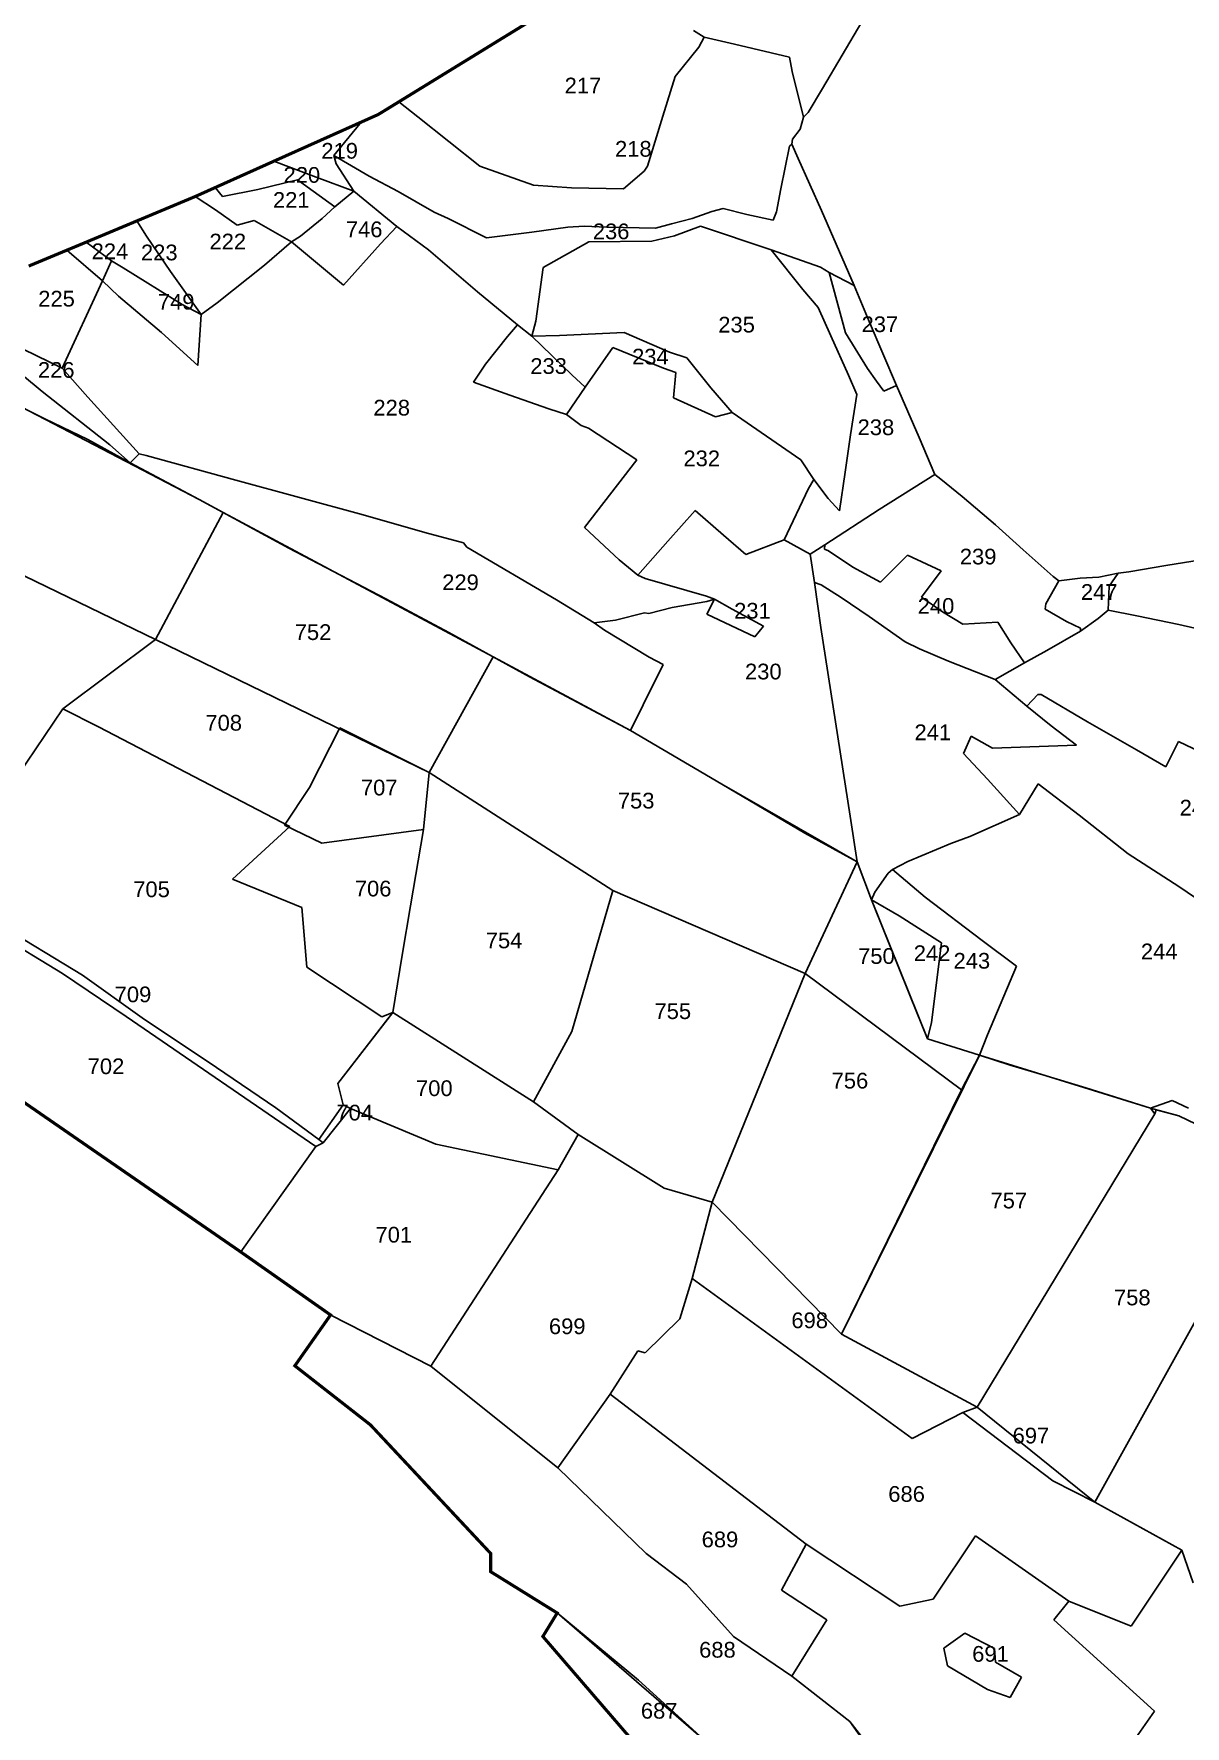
# Model space of a CAD drawing. Header units: inches. Extents: x 186800 to 194298, y 1604602 to 1613194.
# Drawn here: x 187848 to 188947, y 1607846 to 1609461 of the extents above; entities that cross this region are included whole.
import ezdxf

# ---------------------------------------------------------------- set-up
doc = ezdxf.new("R2010")
doc.units = ezdxf.units.IN
doc.header["$LTSCALE"] = 15
doc.header["$MEASUREMENT"] = 0
for name, color, linetype in [('PLOT', 7, 'Continuous'), ('PLOT NO', 7, 'Continuous'), ('VILLAGE BOUNDARY', 5, 'Continuous')]:
    doc.layers.add(name, color=color, linetype=linetype)
doc.styles.get("Standard").update_dxf_attribs({"font": 'arial.ttf'})

msp = doc.modelspace()

# ---------------------------------------------------------------- linework, layer by layer
at = {"layer": 'PLOT'}
for p, q in [((188369.8, 1609502.8), (188196.7, 1609396.5)), ((188477.9, 1609464.5), (188488.2, 1609458.3)), ((188488.2, 1609458.3), (188477.9, 1609464.5)), ((188601.2, 1609409.3), (188638.6, 1609472.8)), ((188638.6, 1609472.8), (188601.2, 1609409.3)), ((188483.1, 1609448.7), (188460.5, 1609420.6)), ((188460.5, 1609420.6), (188483.1, 1609448.7)), ((188488.2, 1609458.3), (188483.1, 1609448.7)), ((188483.1, 1609448.7), (188488.2, 1609458.3)), ((188517.3, 1609451.5), (188488.2, 1609458.3)), ((188488.2, 1609458.3), (188517.3, 1609451.5)), ((188488.2, 1609458.3), (188488.2, 1609458.3)), ((188569.8, 1609439.1), (188517.3, 1609451.5)), ((188517.3, 1609451.5), (188569.8, 1609439.1)), ((188572.2, 1609425.4), (188569.8, 1609439.1)), ((188569.8, 1609439.1), (188572.2, 1609425.4)), ((188460.5, 1609420.6), (188448.7, 1609382.8)), ((188448.7, 1609382.8), (188460.5, 1609420.6)), ((188583, 1609381.8), (188572.2, 1609425.4)), ((188572.2, 1609425.4), (188583, 1609381.8)), ((188196.7, 1609396.5), (188177.1, 1609384.4)), ((188214.9, 1609382), (188196.7, 1609396.5)), ((188196.7, 1609396.5), (188214.9, 1609382)), ((188587.6, 1609386.2), (188601.2, 1609409.3)), ((188601.2, 1609409.3), (188587.6, 1609386.2)), ((188177.1, 1609384.4), (188161.3, 1609377.4)), ((188274, 1609335.1), (188214.9, 1609382)), ((188214.9, 1609382), (188274, 1609335.1)), ((188448.7, 1609382.8), (188434.1, 1609335.2)), ((188434.1, 1609335.2), (188448.7, 1609382.8)), ((188580, 1609370.5), (188583, 1609381.8)), ((188583, 1609381.8), (188580, 1609370.5)), ((188583, 1609381.8), (188587.6, 1609386.2)), ((188587.6, 1609386.2), (188583, 1609381.8)), ((188583, 1609381.8), (188583, 1609381.8)), ((188161.3, 1609377.4), (188077.4, 1609339.8)), ((188134.7, 1609345.2), (188159.4, 1609375.3)), ((188159.4, 1609375.3), (188134.7, 1609345.2)), ((188159.4, 1609375.3), (188161.3, 1609377.4)), ((188161.3, 1609377.4), (188159.4, 1609375.3)), ((188572.7, 1609360.7), (188580, 1609370.5)), ((188580, 1609370.5), (188572.7, 1609360.7)), ((188561.5, 1609313.3), (188569.8, 1609354.1)), ((188569.8, 1609354.1), (188561.5, 1609313.3)), ((188569.8, 1609354.1), (188572, 1609356.1)), ((188572, 1609356.1), (188569.8, 1609354.1)), ((188572, 1609356.1), (188572.7, 1609360.7)), ((188572.7, 1609360.7), (188572, 1609356.1)), ((188578, 1609342.4), (188572, 1609356.1)), ((188572, 1609356.1), (188578, 1609342.4)), ((188077.4, 1609339.8), (188021.3, 1609314.7)), ((188077.4, 1609339.8), (188117.7, 1609324.7)), ((188117.7, 1609324.7), (188077.4, 1609339.8)), ((188136.9, 1609337.3), (188134.7, 1609345.2)), ((188134.7, 1609345.2), (188134.7, 1609345.2)), ((188134.7, 1609345.2), (188168.5, 1609325.5)), ((188168.5, 1609325.5), (188134.7, 1609345.2)), ((188134.7, 1609345.2), (188136.9, 1609337.3)), ((188153.7, 1609311.1), (188136.9, 1609337.3)), ((188136.9, 1609337.3), (188153.7, 1609311.1)), ((188325.4, 1609316.8), (188274, 1609335.1)), ((188274, 1609335.1), (188325.4, 1609316.8)), ((188430.9, 1609330.3), (188411.1, 1609313.5)), ((188411.1, 1609313.5), (188430.9, 1609330.3)), ((188434.1, 1609335.2), (188430.9, 1609330.3)), ((188430.9, 1609330.3), (188434.1, 1609335.2)), ((188600.1, 1609292.9), (188578, 1609342.4)), ((188578, 1609342.4), (188600.1, 1609292.9)), ((188021.3, 1609314.7), (188002.3, 1609306.1)), ((188028.2, 1609306.1), (188021.3, 1609314.7)), ((188021.3, 1609314.7), (188028.2, 1609306.1)), ((188100.1, 1609322), (188062.1, 1609312.7)), ((188062.1, 1609312.7), (188100.1, 1609322)), ((188135.7, 1609296.2), (188100.1, 1609322)), ((188100.1, 1609322), (188135.7, 1609296.2)), ((188117.7, 1609324.7), (188153.7, 1609311.1)), ((188153.7, 1609311.1), (188117.7, 1609324.7)), ((188117.7, 1609324.7), (188117.7, 1609324.7)), ((188168.5, 1609325.5), (188196, 1609310.9)), ((188196, 1609310.9), (188168.5, 1609325.5)), ((188361.6, 1609314.3), (188325.4, 1609316.8)), ((188325.4, 1609316.8), (188361.6, 1609314.3)), ((188411.1, 1609313.5), (188361.6, 1609314.3)), ((188361.6, 1609314.3), (188411.1, 1609313.5)), ((187999.3, 1609304.8), (187946.7, 1609282.9)), ((188002.3, 1609306.1), (187999.3, 1609304.8)), ((188021.6, 1609293.3), (188002.3, 1609306.1)), ((188002.3, 1609306.1), (188021.6, 1609293.3)), ((188062.1, 1609312.7), (188028.2, 1609306.1)), ((188028.2, 1609306.1), (188062.1, 1609312.7)), ((188153.7, 1609311.1), (188135.7, 1609296.2)), ((188135.7, 1609296.2), (188153.7, 1609311.1)), ((188194.8, 1609277.4), (188153.7, 1609311.1)), ((188153.7, 1609311.1), (188194.8, 1609277.4)), ((188196, 1609310.9), (188230.4, 1609291.2)), ((188230.4, 1609291.2), (188196, 1609310.9)), ((188557.4, 1609291.4), (188561.5, 1609313.3)), ((188561.5, 1609313.3), (188557.4, 1609291.4)), ((187946.7, 1609282.9), (187898.3, 1609262.6)), ((187955.7, 1609268.4), (187946.7, 1609282.9)), ((187946.7, 1609282.9), (187955.7, 1609268.4)), ((188042.2, 1609278.6), (188021.6, 1609293.3)), ((188021.6, 1609293.3), (188021.6, 1609293.3)), ((188021.6, 1609293.3), (188042.2, 1609278.6)), ((188058.7, 1609283.2), (188042.2, 1609278.6)), ((188042.2, 1609278.6), (188058.7, 1609283.2)), ((188094.1, 1609262.9), (188058.7, 1609283.2)), ((188058.7, 1609283.2), (188094.1, 1609262.9)), ((188123.4, 1609285.1), (188102.8, 1609268.1)), ((188102.8, 1609268.1), (188123.4, 1609285.1)), ((188135.7, 1609296.2), (188123.4, 1609285.1)), ((188123.4, 1609285.1), (188135.7, 1609296.2)), ((188135.7, 1609296.2), (188135.7, 1609296.2)), ((188230.4, 1609291.2), (188243.7, 1609285.2)), ((188243.7, 1609285.2), (188230.4, 1609291.2)), ((188243.7, 1609285.2), (188280.3, 1609266.7)), ((188280.3, 1609266.7), (188243.7, 1609285.2)), ((188457.1, 1609280), (188476.7, 1609285.1)), ((188476.7, 1609285.1), (188457.1, 1609280)), ((188476.7, 1609285.1), (188495.6, 1609291.8)), ((188495.6, 1609291.8), (188476.7, 1609285.1)), ((188495.6, 1609291.8), (188506.5, 1609294.6)), ((188506.5, 1609294.6), (188495.6, 1609291.8)), ((188506.5, 1609294.6), (188528.9, 1609288.8)), ((188528.9, 1609288.8), (188506.5, 1609294.6)), ((188528.9, 1609288.8), (188554.2, 1609283.4)), ((188554.2, 1609283.4), (188528.9, 1609288.8)), ((188554.2, 1609283.4), (188557.4, 1609291.4)), ((188557.4, 1609291.4), (188554.2, 1609283.4)), ((188631.4, 1609221.3), (188600.1, 1609292.9)), ((188600.1, 1609292.9), (188600.1, 1609292.9)), ((188600.1, 1609292.9), (188631.4, 1609221.3)), ((187978.8, 1609234.6), (187955.7, 1609268.4)), ((187955.7, 1609268.4), (187978.8, 1609234.6)), ((188102.8, 1609268.1), (188094.1, 1609262.9)), ((188094.1, 1609262.9), (188102.8, 1609268.1)), ((188194.8, 1609277.4), (188179.3, 1609260.9)), ((188179.3, 1609260.9), (188194.8, 1609277.4)), ((188225.1, 1609255.1), (188194.8, 1609277.4)), ((188194.8, 1609277.4), (188194.8, 1609277.4)), ((188194.8, 1609277.4), (188225.1, 1609255.1)), ((188280.3, 1609266.7), (188323.7, 1609272)), ((188323.7, 1609272), (188280.3, 1609266.7)), ((188323.7, 1609272), (188358.1, 1609276.8)), ((188358.1, 1609276.8), (188323.7, 1609272)), ((188358.1, 1609276.8), (188373.7, 1609277.7)), ((188373.7, 1609277.7), (188358.1, 1609276.8)), ((188373.7, 1609277.7), (188395.4, 1609277)), ((188395.4, 1609277), (188373.7, 1609277.7)), ((188395.4, 1609277), (188441.7, 1609275.8)), ((188441.7, 1609275.8), (188395.4, 1609277)), ((188459.8, 1609268.7), (188438.2, 1609263.5)), ((188438.2, 1609263.5), (188459.8, 1609268.7)), ((188441.7, 1609275.8), (188457.1, 1609280)), ((188457.1, 1609280), (188441.7, 1609275.8)), ((188484.8, 1609277.7), (188459.8, 1609268.7)), ((188459.8, 1609268.7), (188484.8, 1609277.7)), ((188552.1, 1609255.3), (188484.8, 1609277.7)), ((188484.8, 1609277.7), (188552.1, 1609255.3)), ((187879.8, 1609254.9), (187843.3, 1609239.7)), ((187898.3, 1609262.6), (187879.8, 1609254.9)), ((187913.8, 1609225.6), (187879.8, 1609254.9)), ((187879.8, 1609254.9), (187913.8, 1609225.6)), ((187922.2, 1609244.7), (187898.3, 1609262.6)), ((187898.3, 1609262.6), (187922.2, 1609244.7)), ((188094.1, 1609262.9), (188068.3, 1609240.6)), ((188068.3, 1609240.6), (188094.1, 1609262.9)), ((188144, 1609221.6), (188094.1, 1609262.9)), ((188094.1, 1609262.9), (188144, 1609221.6)), ((188179.3, 1609260.9), (188144, 1609221.6)), ((188144, 1609221.6), (188179.3, 1609260.9)), ((188271.8, 1609215.1), (188225.1, 1609255.1)), ((188225.1, 1609255.1), (188271.8, 1609215.1)), ((188378.2, 1609262.9), (188334.6, 1609238.3)), ((188334.6, 1609238.3), (188378.2, 1609262.9)), ((188438.2, 1609263.5), (188378.2, 1609262.9)), ((188378.2, 1609262.9), (188438.2, 1609263.5)), ((188599.2, 1609238.8), (188552.1, 1609255.3)), ((188552.1, 1609255.3), (188582.4, 1609217.5)), ((188582.4, 1609217.5), (188552.1, 1609255.3)), ((188552.1, 1609255.3), (188552.1, 1609255.3)), ((188552.1, 1609255.3), (188599.2, 1609238.8)), ((187913.8, 1609225.6), (187922.2, 1609244.7)), ((187922.2, 1609244.7), (187913.8, 1609225.6)), ((187922.2, 1609244.7), (187922.2, 1609244.7)), ((187933.6, 1609237.9), (187922.2, 1609244.7)), ((187922.2, 1609244.7), (187933.6, 1609237.9)), ((187989.9, 1609203.1), (187933.6, 1609237.9)), ((187933.6, 1609237.9), (187989.9, 1609203.1)), ((188007.9, 1609193.6), (187978.8, 1609234.6)), ((187978.8, 1609234.6), (187978.8, 1609234.6)), ((187978.8, 1609234.6), (188007.9, 1609193.6)), ((188068.3, 1609240.6), (188023.4, 1609204.5)), ((188023.4, 1609204.5), (188068.3, 1609240.6)), ((188334.6, 1609238.3), (188327.5, 1609187.1)), ((188327.5, 1609187.1), (188334.6, 1609238.3)), ((188607.6, 1609233.6), (188599.2, 1609238.8)), ((188599.2, 1609238.8), (188607.6, 1609233.6)), ((188623.1, 1609176), (188607.6, 1609233.6)), ((188607.6, 1609233.6), (188607.6, 1609233.6)), ((188623.5, 1609225.2), (188607.6, 1609233.6)), ((188607.6, 1609233.6), (188623.1, 1609176)), ((188607.6, 1609233.6), (188623.5, 1609225.2)), ((187875.1, 1609142.4), (187913.8, 1609225.6)), ((187913.8, 1609225.6), (187875.1, 1609142.4)), ((187913.8, 1609225.6), (187913.8, 1609225.6)), ((187913.8, 1609225.6), (187929.1, 1609210.9)), ((187929.1, 1609210.9), (187913.8, 1609225.6)), ((188582.4, 1609217.5), (188597.2, 1609200.3)), ((188597.2, 1609200.3), (188582.4, 1609217.5)), ((188631.4, 1609221.3), (188623.5, 1609225.2)), ((188623.5, 1609225.2), (188631.4, 1609221.3)), ((188645.9, 1609186.7), (188631.4, 1609221.3)), ((188631.4, 1609221.3), (188631.4, 1609221.3)), ((188631.4, 1609221.3), (188645.9, 1609186.7)), ((187929.1, 1609210.9), (187970.2, 1609176.2)), ((187970.2, 1609176.2), (187929.1, 1609210.9)), ((188007.9, 1609193.6), (187989.9, 1609203.1)), ((187989.9, 1609203.1), (188007.9, 1609193.6)), ((188023.4, 1609204.5), (188007.9, 1609193.6)), ((188007.9, 1609193.6), (188023.4, 1609204.5)), ((188310, 1609183.8), (188271.8, 1609215.1)), ((188271.8, 1609215.1), (188310, 1609183.8)), ((188004.9, 1609144.9), (188007.9, 1609193.6)), ((188007.9, 1609193.6), (188004.9, 1609144.9)), ((188007.9, 1609193.6), (188007.9, 1609193.6)), ((188327.5, 1609187.1), (188323.6, 1609172.7)), ((188323.6, 1609172.7), (188327.5, 1609187.1)), ((188597.2, 1609200.3), (188609.3, 1609173.2)), ((188609.3, 1609173.2), (188597.2, 1609200.3)), ((188671.7, 1609125.7), (188645.9, 1609186.7)), ((188645.9, 1609186.7), (188671.7, 1609125.7)), ((187970.2, 1609176.2), (188004.9, 1609144.9)), ((188004.9, 1609144.9), (187970.2, 1609176.2)), ((188300.5, 1609172.6), (188279.5, 1609146.1)), ((188279.5, 1609146.1), (188300.5, 1609172.6)), ((188310, 1609183.8), (188300.5, 1609172.6)), ((188300.5, 1609172.6), (188310, 1609183.8)), ((188323.6, 1609172.7), (188310, 1609183.8)), ((188310, 1609183.8), (188310, 1609183.8)), ((188310, 1609183.8), (188323.6, 1609172.7)), ((188350.1, 1609173.4), (188323.6, 1609172.7)), ((188323.6, 1609172.7), (188350.1, 1609173.4)), ((188323.6, 1609172.7), (188361.9, 1609135.8)), ((188361.9, 1609135.8), (188323.6, 1609172.7)), ((188323.6, 1609172.7), (188323.6, 1609172.7)), ((188411.9, 1609176.2), (188350.1, 1609173.4)), ((188350.1, 1609173.4), (188411.9, 1609176.2)), ((188455, 1609157.7), (188411.9, 1609176.2)), ((188411.9, 1609176.2), (188455, 1609157.7)), ((188609.3, 1609173.2), (188625.9, 1609135.6)), ((188625.9, 1609135.6), (188609.3, 1609173.2)), ((188644.3, 1609141.9), (188623.1, 1609176)), ((188623.1, 1609176), (188644.3, 1609141.9)), ((188006.2, 1609017), (187716.7, 1609167.4)), ((187838, 1609160.4), (187875.1, 1609142.4)), ((187875.1, 1609142.4), (187838, 1609160.4)), ((188401, 1609161.9), (188374.5, 1609124.3)), ((188374.5, 1609124.3), (188401, 1609161.9)), ((188449.4, 1609142.4), (188401, 1609161.9)), ((188401, 1609161.9), (188449.4, 1609142.4)), ((188471.6, 1609152), (188455, 1609157.7)), ((188455, 1609157.7), (188471.6, 1609152)), ((187899.7, 1609114.7), (187875.1, 1609142.4)), ((187875.1, 1609142.4), (187875.1, 1609142.4)), ((187875.1, 1609142.4), (187899.7, 1609114.7)), ((188279.5, 1609146.1), (188268.1, 1609129)), ((188268.1, 1609129), (188279.5, 1609146.1)), ((188461, 1609138.1), (188449.4, 1609142.4)), ((188449.4, 1609142.4), (188461, 1609138.1)), ((188458.8, 1609114.1), (188461, 1609138.1)), ((188461, 1609138.1), (188458.8, 1609114.1)), ((188494.7, 1609123.5), (188471.6, 1609152)), ((188471.6, 1609152), (188494.7, 1609123.5)), ((188652.8, 1609130), (188644.3, 1609141.9)), ((188644.3, 1609141.9), (188652.8, 1609130)), ((187789.8, 1609128.4), (187858.6, 1609094.1)), ((187856.1, 1609119.9), (187837.3, 1609135.7)), ((187837.3, 1609135.7), (187856.1, 1609119.9)), ((188268.1, 1609129), (188302.7, 1609116.5)), ((188302.7, 1609116.5), (188268.1, 1609129)), ((188374.5, 1609124.3), (188356.9, 1609098.2)), ((188356.9, 1609098.2), (188374.5, 1609124.3)), ((188361.9, 1609135.8), (188374.5, 1609124.3)), ((188374.5, 1609124.3), (188361.9, 1609135.8)), ((188514.8, 1609100), (188494.7, 1609123.5)), ((188494.7, 1609123.5), (188514.8, 1609100)), ((188625.9, 1609135.6), (188633.9, 1609117.3)), ((188633.9, 1609117.3), (188625.9, 1609135.6)), ((188659.7, 1609120.2), (188652.8, 1609130)), ((188652.8, 1609130), (188659.7, 1609120.2)), ((188671.7, 1609125.7), (188659.7, 1609120.2)), ((188659.7, 1609120.2), (188671.7, 1609125.7)), ((188693.6, 1609076.1), (188671.7, 1609125.7)), ((188671.7, 1609125.7), (188693.6, 1609076.1)), ((187920.9, 1609069.1), (187856.1, 1609119.9)), ((187856.1, 1609119.9), (187920.9, 1609069.1)), ((187948.8, 1609060.4), (187899.7, 1609114.7)), ((187899.7, 1609114.7), (187948.8, 1609060.4)), ((188302.7, 1609116.5), (188339.8, 1609103.4)), ((188339.8, 1609103.4), (188302.7, 1609116.5)), ((188499.1, 1609095.9), (188458.8, 1609114.1)), ((188458.8, 1609114.1), (188499.1, 1609095.9)), ((188633.9, 1609117.3), (188627.8, 1609078.8)), ((188627.8, 1609078.8), (188633.9, 1609117.3)), ((187858.6, 1609094.1), (187899.9, 1609074.1)), ((188339.8, 1609103.4), (188356.9, 1609098.2)), ((188356.9, 1609098.2), (188339.8, 1609103.4)), ((188356.9, 1609098.2), (188370.7, 1609087.6)), ((188370.7, 1609087.6), (188356.9, 1609098.2)), ((188514.8, 1609100), (188499.1, 1609095.9)), ((188499.1, 1609095.9), (188514.8, 1609100)), ((188580.5, 1609054.8), (188514.8, 1609100)), ((188514.8, 1609100), (188514.8, 1609100)), ((188514.8, 1609100), (188514.8, 1609100)), ((188514.8, 1609100), (188580.5, 1609054.8)), ((187899.9, 1609074.1), (187940.3, 1609052)), ((188370.7, 1609087.6), (188377.7, 1609085.1)), ((188377.7, 1609085.1), (188370.7, 1609087.6)), ((188377.7, 1609085.1), (188423.9, 1609054.7)), ((188423.9, 1609054.7), (188377.7, 1609085.1)), ((188627.8, 1609078.8), (188622.9, 1609043.1)), ((188622.9, 1609043.1), (188627.8, 1609078.8)), ((188708.4, 1609040.9), (188693.6, 1609076.1)), ((188693.6, 1609076.1), (188708.4, 1609040.9)), ((187940.3, 1609052), (187920.9, 1609069.1)), ((187920.9, 1609069.1), (187920.9, 1609069.1)), ((187920.9, 1609069.1), (187940.3, 1609052)), ((187948.8, 1609060.4), (187940.3, 1609052)), ((187940.3, 1609052), (187948.8, 1609060.4)), ((187955.6, 1609059), (187948.8, 1609060.4)), ((187948.8, 1609060.4), (187955.6, 1609059)), ((188041, 1609035.3), (187955.6, 1609059)), ((187955.6, 1609059), (188041, 1609035.3)), ((187940.3, 1609052), (188006.2, 1609017)), ((188423.9, 1609054.7), (188373.8, 1608990.3)), ((188373.8, 1608990.3), (188423.9, 1609054.7)), ((188592.8, 1609036.1), (188580.5, 1609054.8)), ((188580.5, 1609054.8), (188592.8, 1609036.1)), ((188622.9, 1609043.1), (188617.3, 1609006.2)), ((188617.3, 1609006.2), (188622.9, 1609043.1)), ((188708.4, 1609040.9), (188655.3, 1609007.5)), ((188655.3, 1609007.5), (188708.4, 1609040.9)), ((188714.1, 1609036.4), (188708.4, 1609040.9)), ((188708.4, 1609040.9), (188714.1, 1609036.4)), ((188162.6, 1609002.3), (188041, 1609035.3)), ((188041, 1609035.3), (188162.6, 1609002.3)), ((188564.7, 1608978.4), (188587.8, 1609027.4)), ((188587.8, 1609027.4), (188564.7, 1608978.4)), ((188587.8, 1609027.4), (188592.8, 1609036.1)), ((188592.8, 1609036.1), (188587.8, 1609027.4)), ((188606.6, 1609017.9), (188592.8, 1609036.1)), ((188592.8, 1609036.1), (188606.6, 1609017.9)), ((188734.5, 1609019.7), (188714.1, 1609036.4)), ((188714.1, 1609036.4), (188734.5, 1609019.7)), ((188029, 1609004.7), (188006.2, 1609017)), ((188006.2, 1609017), (188091.7, 1608970.6)), ((188655.3, 1609007.5), (188603.3, 1608973.8)), ((188603.3, 1608973.8), (188655.3, 1609007.5)), ((188617.3, 1609006.2), (188606.6, 1609017.9)), ((188606.6, 1609017.9), (188617.3, 1609006.2)), ((188766.3, 1608992.7), (188734.5, 1609019.7)), ((188734.5, 1609019.7), (188766.3, 1608992.7)), ((187964.4, 1608883.5), (188029, 1609004.7)), ((188029, 1609004.7), (187964.4, 1608883.5)), ((188286.7, 1608866.8), (188029, 1609004.7)), ((188029, 1609004.7), (188029, 1609004.7)), ((188221.4, 1608985.4), (188162.6, 1609002.3)), ((188162.6, 1609002.3), (188221.4, 1608985.4)), ((188479.7, 1609006.6), (188453.6, 1608977.2)), ((188453.6, 1608977.2), (188479.7, 1609006.6)), ((188506.7, 1608982.9), (188479.7, 1609006.6)), ((188479.7, 1609006.6), (188506.7, 1608982.9)), ((188792.9, 1608968.9), (188766.3, 1608992.7)), ((188766.3, 1608992.7), (188792.9, 1608968.9)), ((188258.3, 1608975.7), (188221.4, 1608985.4)), ((188221.4, 1608985.4), (188258.3, 1608975.7)), ((188261.7, 1608971.6), (188258.3, 1608975.7)), ((188258.3, 1608975.7), (188261.7, 1608971.6)), ((188373.8, 1608990.3), (188407.1, 1608959.3)), ((188407.1, 1608959.3), (188373.8, 1608990.3)), ((188453.6, 1608977.2), (188424.9, 1608944.9)), ((188424.9, 1608944.9), (188453.6, 1608977.2)), ((188528.1, 1608964.5), (188506.7, 1608982.9)), ((188506.7, 1608982.9), (188528.1, 1608964.5)), ((188564.7, 1608978.4), (188528.1, 1608964.5)), ((188528.1, 1608964.5), (188564.7, 1608978.4)), ((188589.4, 1608964.9), (188564.7, 1608978.4)), ((188564.7, 1608978.4), (188564.7, 1608978.4)), ((188564.7, 1608978.4), (188589.4, 1608964.9)), ((188091.7, 1608970.6), (188184.3, 1608922.3)), ((188347.3, 1608921.3), (188261.7, 1608971.6)), ((188261.7, 1608971.6), (188347.3, 1608921.3)), ((188407.1, 1608959.3), (188424.9, 1608944.9)), ((188424.9, 1608944.9), (188407.1, 1608959.3)), ((188603.3, 1608973.8), (188589.4, 1608964.9)), ((188589.4, 1608964.9), (188603.3, 1608973.8)), ((188589.4, 1608964.9), (188593.4, 1608937.9)), ((188593.4, 1608937.9), (188589.4, 1608964.9)), ((188603, 1608969.5), (188603.3, 1608973.8)), ((188603.3, 1608973.8), (188603, 1608969.5)), ((188606.9, 1608968), (188603, 1608969.5)), ((188603, 1608969.5), (188606.9, 1608968)), ((188630, 1608952.4), (188606.9, 1608968)), ((188606.9, 1608968), (188630, 1608952.4)), ((188682.3, 1608964), (188656.7, 1608938)), ((188656.7, 1608938), (188682.3, 1608964)), ((188714.6, 1608948.8), (188682.3, 1608964)), ((188682.3, 1608964), (188714.6, 1608948.8)), ((188821.3, 1608943.5), (188792.9, 1608968.9)), ((188792.9, 1608968.9), (188792.9, 1608968.9)), ((188792.9, 1608968.9), (188821.3, 1608943.5)), ((188980.4, 1608962.2), (188929, 1608954)), ((188929, 1608954), (188980.4, 1608962.2)), ((187818.6, 1608953.9), (187964.4, 1608883.5)), ((187818.6, 1608953.9), (187964.4, 1608883.5)), ((188424.9, 1608944.9), (188431.8, 1608941.6)), ((188431.8, 1608941.6), (188424.9, 1608944.9)), ((188656.7, 1608938), (188630, 1608952.4)), ((188630, 1608952.4), (188656.7, 1608938)), ((188695.8, 1608923.7), (188714.6, 1608948.8)), ((188714.6, 1608948.8), (188695.8, 1608923.7)), ((188826.9, 1608939.2), (188821.3, 1608943.5)), ((188821.3, 1608943.5), (188826.9, 1608939.2)), ((188865.1, 1608943), (188847.2, 1608941.9)), ((188847.2, 1608941.9), (188865.1, 1608943)), ((188883.5, 1608946.8), (188865.1, 1608943)), ((188865.1, 1608943), (188883.5, 1608946.8)), ((188883.5, 1608946.8), (188874.8, 1608934.4)), ((188874.8, 1608934.4), (188883.5, 1608946.8)), ((188893.8, 1608947.9), (188883.5, 1608946.8)), ((188883.5, 1608946.8), (188893.8, 1608947.9)), ((188929, 1608954), (188893.8, 1608947.9)), ((188893.8, 1608947.9), (188929, 1608954)), ((188431.8, 1608941.6), (188490.3, 1608924.8)), ((188490.3, 1608924.8), (188431.8, 1608941.6)), ((188599.8, 1608935.6), (188593.4, 1608937.9)), ((188593.4, 1608937.9), (188599.7, 1608894.8)), ((188593.4, 1608937.9), (188599.8, 1608935.6)), ((188599.7, 1608894.8), (188593.4, 1608937.9)), ((188618.9, 1608923.5), (188599.8, 1608935.6)), ((188599.8, 1608935.6), (188618.9, 1608923.5)), ((188826.9, 1608939.2), (188814.3, 1608917.3)), ((188814.3, 1608917.3), (188826.9, 1608939.2)), ((188847.2, 1608941.9), (188826.9, 1608939.2)), ((188826.9, 1608939.2), (188847.2, 1608941.9)), ((188874.8, 1608934.4), (188873.9, 1608911.4)), ((188873.9, 1608911.4), (188874.8, 1608934.4)), ((188184.3, 1608922.3), (188244.5, 1608890.2)), ((188383.2, 1608899.2), (188347.3, 1608921.3)), ((188347.3, 1608921.3), (188383.2, 1608899.2)), ((188457.6, 1608913.8), (188435.4, 1608908.2)), ((188435.4, 1608908.2), (188457.6, 1608913.8)), ((188490.8, 1608919.6), (188457.6, 1608913.8)), ((188457.6, 1608913.8), (188490.8, 1608919.6)), ((188490.3, 1608924.8), (188498, 1608921.8)), ((188498, 1608921.8), (188490.3, 1608924.8)), ((188498, 1608921.8), (188490.8, 1608907.6)), ((188490.8, 1608907.6), (188498, 1608921.8)), ((188498, 1608921.8), (188490.8, 1608919.6)), ((188490.8, 1608919.6), (188498, 1608921.8)), ((188514.8, 1608912.4), (188498, 1608921.8)), ((188498, 1608921.8), (188498, 1608921.8)), ((188498, 1608921.8), (188514.8, 1608912.4)), ((188544.7, 1608896.2), (188514.8, 1608912.4)), ((188514.8, 1608912.4), (188544.7, 1608896.2)), ((188645.9, 1608905.4), (188618.9, 1608923.5)), ((188618.9, 1608923.5), (188645.9, 1608905.4)), ((188715.9, 1608909.7), (188695.8, 1608923.7)), ((188695.8, 1608923.7), (188715.9, 1608909.7)), ((188814.3, 1608917.3), (188813.9, 1608912.4)), ((188813.9, 1608912.4), (188814.3, 1608917.3)), ((188813.9, 1608912.4), (188834.3, 1608900.6)), ((188834.3, 1608900.6), (188813.9, 1608912.4)), ((188864.3, 1608903.5), (188873.9, 1608911.4)), ((188873.9, 1608911.4), (188864.3, 1608903.5)), ((188873.9, 1608911.4), (188901.3, 1608906)), ((188873.9, 1608911.4), (188873.9, 1608911.4)), ((188901.3, 1608906), (188873.9, 1608911.4)), ((188403.6, 1608901.8), (188383.2, 1608899.2)), ((188383.2, 1608899.2), (188403.6, 1608901.8)), ((188393, 1608892.4), (188383.2, 1608899.2)), ((188383.2, 1608899.2), (188383.2, 1608899.2)), ((188383.2, 1608899.2), (188393, 1608892.4)), ((188431.2, 1608908.9), (188403.6, 1608901.8)), ((188403.6, 1608901.8), (188431.2, 1608908.9)), ((188435.4, 1608908.2), (188431.2, 1608908.9)), ((188431.2, 1608908.9), (188435.4, 1608908.2)), ((188490.8, 1608907.6), (188536.6, 1608885.8)), ((188536.6, 1608885.8), (188490.8, 1608907.6)), ((188536.6, 1608885.8), (188544.7, 1608896.2)), ((188544.7, 1608896.2), (188536.6, 1608885.8)), ((188599.7, 1608894.8), (188627.5, 1608714.7)), ((188627.5, 1608714.7), (188599.7, 1608894.8)), ((188680.2, 1608881.3), (188645.9, 1608905.4)), ((188645.9, 1608905.4), (188680.2, 1608881.3)), ((188735.3, 1608898), (188715.9, 1608909.7)), ((188715.9, 1608909.7), (188735.3, 1608898)), ((188768.7, 1608899.9), (188735.3, 1608898)), ((188735.3, 1608898), (188768.7, 1608899.9)), ((188781, 1608880.3), (188768.7, 1608899.9)), ((188768.7, 1608899.9), (188781, 1608880.3)), ((188834.3, 1608900.6), (188847.6, 1608894.2)), ((188847.6, 1608894.2), (188834.3, 1608900.6)), ((188847.5, 1608891.4), (188864.3, 1608903.5)), ((188864.3, 1608903.5), (188847.5, 1608891.4)), ((188901.3, 1608906), (188941.5, 1608897.7)), ((188941.5, 1608897.7), (188901.3, 1608906)), ((188941.5, 1608897.7), (188976.1, 1608889.6)), ((188976.1, 1608889.6), (188941.5, 1608897.7)), ((187964.4, 1608883.5), (187876, 1608817.1)), ((187964.4, 1608883.5), (188225.8, 1608756.4)), ((188244.5, 1608890.2), (188321.6, 1608847.9)), ((188435.6, 1608866.6), (188393, 1608892.4)), ((188393, 1608892.4), (188435.6, 1608866.6)), ((188693.7, 1608874.6), (188680.2, 1608881.3)), ((188680.2, 1608881.3), (188693.7, 1608874.6)), ((188794.1, 1608861), (188781, 1608880.3)), ((188781, 1608880.3), (188794.1, 1608861)), ((188847.5, 1608891.4), (188815.4, 1608873)), ((188815.4, 1608873), (188847.5, 1608891.4)), ((188847.6, 1608894.2), (188847.5, 1608891.4)), ((188847.5, 1608891.4), (188847.6, 1608894.2)), ((188225.8, 1608756.4), (188286.7, 1608866.8)), ((188286.7, 1608866.8), (188225.8, 1608756.4)), ((188417.8, 1608796.4), (188286.7, 1608866.8)), ((188449, 1608859.5), (188435.6, 1608866.6)), ((188435.6, 1608866.6), (188449, 1608859.5)), ((188721.4, 1608862.8), (188693.7, 1608874.6)), ((188693.7, 1608874.6), (188721.4, 1608862.8)), ((188766.1, 1608845.2), (188721.4, 1608862.8)), ((188721.4, 1608862.8), (188766.1, 1608845.2)), ((188815.4, 1608873), (188794.1, 1608861)), ((188794.1, 1608861), (188815.4, 1608873)), ((188321.6, 1608847.9), (188417.8, 1608796.4)), ((188430.1, 1608821.1), (188449, 1608859.5)), ((188449, 1608859.5), (188430.1, 1608821.1)), ((188794.1, 1608861), (188766.1, 1608845.2)), ((188766.1, 1608845.2), (188794.1, 1608861)), ((188794.1, 1608861), (188794.1, 1608861)), ((188766.1, 1608845.2), (188796.2, 1608819.7)), ((188796.2, 1608819.7), (188766.1, 1608845.2)), ((188766.1, 1608845.2), (188766.1, 1608845.2)), ((188806.7, 1608831), (188796.2, 1608819.7)), ((188796.2, 1608819.7), (188806.7, 1608831)), ((188810, 1608830.9), (188806.7, 1608831)), ((188806.7, 1608831), (188810, 1608830.9)), ((188854.1, 1608804.7), (188810, 1608830.9)), ((188810, 1608830.9), (188854.1, 1608804.7)), ((187824.3, 1608740.9), (187876, 1608817.1)), ((187876, 1608817.1), (187824.3, 1608740.9)), ((187876, 1608817.1), (187909.8, 1608800.1)), ((188417.8, 1608796.4), (188430.1, 1608821.1)), ((188430.1, 1608821.1), (188417.8, 1608796.4)), ((188796.2, 1608819.7), (188819.4, 1608801)), ((188819.4, 1608801), (188796.2, 1608819.7)), ((187909.8, 1608800.1), (188092.5, 1608704.9)), ((188111.3, 1608742.1), (188140.4, 1608799)), ((188140.4, 1608799), (188225.8, 1608756.4)), ((188819.4, 1608801), (188843.7, 1608782.6)), ((188843.7, 1608782.6), (188819.4, 1608801)), ((188901.1, 1608778), (188854.1, 1608804.7)), ((188854.1, 1608804.7), (188901.1, 1608778)), ((188505.1, 1608745.3), (188417.8, 1608796.4)), ((188417.8, 1608796.4), (188505.1, 1608745.3)), ((188743.2, 1608791), (188735.9, 1608774.6)), ((188735.9, 1608774.6), (188743.2, 1608791)), ((188763.4, 1608779.8), (188743.2, 1608791)), ((188743.2, 1608791), (188763.4, 1608779.8)), ((188843.7, 1608782.6), (188763.4, 1608779.8)), ((188763.4, 1608779.8), (188843.7, 1608782.6)), ((188941.1, 1608786.1), (188929.1, 1608761.9)), ((188929.1, 1608761.9), (188941.1, 1608786.1)), ((188990.3, 1608762.3), (188941.1, 1608786.1)), ((188941.1, 1608786.1), (188990.3, 1608762.3)), ((188735.9, 1608774.6), (188758.6, 1608750)), ((188758.6, 1608750), (188735.9, 1608774.6)), ((188929.1, 1608761.9), (188901.1, 1608778)), ((188901.1, 1608778), (188929.1, 1608761.9)), ((188220.1, 1608702), (188225.8, 1608756.4)), ((188225.8, 1608756.4), (188220.1, 1608702)), ((188225.8, 1608756.4), (188400.9, 1608644)), ((188225.8, 1608756.4), (188225.8, 1608756.4)), ((188225.8, 1608756.4), (188400.9, 1608644)), ((188758.6, 1608750), (188789.3, 1608716.4)), ((188789.3, 1608716.4), (188758.6, 1608750)), ((188087.4, 1608706.3), (188111.3, 1608742.1)), ((188634.2, 1608671.1), (188505.1, 1608745.3)), ((188505.1, 1608745.3), (188584.2, 1608698.6)), ((188807, 1608745.6), (188789.3, 1608716.4)), ((188789.3, 1608716.4), (188807, 1608745.6)), ((188846.1, 1608715.7), (188807, 1608745.6)), ((188807, 1608745.6), (188846.1, 1608715.7)), ((188092.5, 1608704.9), (188038, 1608654.8)), ((188123.3, 1608689.1), (188087.4, 1608706.3)), ((188220.1, 1608702), (188123.3, 1608689.1)), ((188207.9, 1608629.3), (188220.1, 1608702)), ((188220.1, 1608702), (188220.1, 1608702)), ((188627.5, 1608714.7), (188634.2, 1608671.1)), ((188634.2, 1608671.1), (188627.5, 1608714.7)), ((188789.3, 1608716.4), (188741.8, 1608695.4)), ((188741.8, 1608695.4), (188789.3, 1608716.4)), ((188892.9, 1608678.9), (188846.1, 1608715.7)), ((188846.1, 1608715.7), (188892.9, 1608678.9)), ((188584.2, 1608698.6), (188634.2, 1608671.1)), ((188723.7, 1608688.8), (188682.7, 1608671.5)), ((188682.7, 1608671.5), (188723.7, 1608688.8)), ((188741.8, 1608695.4), (188723.7, 1608688.8)), ((188723.7, 1608688.8), (188741.8, 1608695.4)), ((188584.6, 1608564.8), (188634.2, 1608671.1)), ((188634.2, 1608671.1), (188584.6, 1608564.8)), ((188647.9, 1608635.1), (188634.2, 1608671.1)), ((188634.2, 1608671.1), (188647.9, 1608635.1)), ((188682.7, 1608671.5), (188667.9, 1608664)), ((188667.9, 1608664), (188682.7, 1608671.5)), ((188941.5, 1608647.6), (188892.9, 1608678.9)), ((188892.9, 1608678.9), (188941.5, 1608647.6)), ((188038, 1608654.8), (188104.2, 1608627.6)), ((188663.8, 1608660.3), (188651.2, 1608642.4)), ((188651.2, 1608642.4), (188663.8, 1608660.3)), ((188667.9, 1608664), (188663.8, 1608660.3)), ((188663.8, 1608660.3), (188667.9, 1608664)), ((188699.2, 1608637.6), (188667.9, 1608664)), ((188667.9, 1608664), (188699.2, 1608637.6)), ((188400.9, 1608644), (188361.9, 1608509.2)), ((188400.9, 1608644), (188584.6, 1608564.8)), ((188400.9, 1608644), (188400.9, 1608644)), ((188651.2, 1608642.4), (188647.9, 1608635.1)), ((188647.9, 1608635.1), (188651.2, 1608642.4)), ((188753.5, 1608596), (188699.2, 1608637.6)), ((188699.2, 1608637.6), (188753.5, 1608596)), ((188984.1, 1608618.5), (188941.5, 1608647.6)), ((188941.5, 1608647.6), (188984.1, 1608618.5)), ((188104.2, 1608627.6), (188108.7, 1608570.7)), ((188200, 1608582.1), (188207.9, 1608629.3)), ((188701.3, 1608502.2), (188647.9, 1608635.1)), ((188674.3, 1608619.7), (188647.9, 1608635.1)), ((188647.9, 1608635.1), (188684.5, 1608543.9)), ((188647.9, 1608635.1), (188674.3, 1608619.7)), ((188714.8, 1608593.8), (188674.3, 1608619.7)), ((188674.3, 1608619.7), (188714.8, 1608593.8)), ((187875.7, 1608564.6), (187797.4, 1608612.1)), ((187894.8, 1608563.1), (187805.5, 1608617)), ((188705.4, 1608517.9), (188714.8, 1608593.8)), ((188714.8, 1608593.8), (188705.4, 1608517.9)), ((188786.3, 1608571.6), (188753.5, 1608596)), ((188753.5, 1608596), (188786.3, 1608571.6)), ((188190.9, 1608527.4), (188200, 1608582.1)), ((188758.8, 1608506), (188786.3, 1608571.6)), ((188786.3, 1608571.6), (188758.8, 1608506)), ((187936.4, 1608523.7), (187875.7, 1608564.6)), ((187951.6, 1608522.3), (187894.8, 1608563.1)), ((188108.7, 1608570.7), (188180.4, 1608523.3)), ((188495.7, 1608346.6), (188584.6, 1608564.8)), ((188584.6, 1608564.8), (188734, 1608453.6)), ((188584.6, 1608564.8), (188734, 1608453.6)), ((188684.5, 1608543.9), (188701.3, 1608502.2)), ((188117.6, 1608399.6), (187936.4, 1608523.7)), ((188190.9, 1608527.4), (188138.5, 1608459.6)), ((188180.4, 1608523.3), (188190.9, 1608527.4)), ((188190.9, 1608527.4), (188186.3, 1608521.4)), ((188190.9, 1608527.4), (188190.9, 1608527.4)), ((188325.2, 1608442.2), (188190.9, 1608527.4)), ((188325.2, 1608442.2), (188190.9, 1608527.4)), ((188022.7, 1608474.9), (187951.6, 1608522.3)), ((188186.3, 1608521.4), (188138.5, 1608459.6)), ((188361.9, 1608509.2), (188325.2, 1608442.2)), ((188701.3, 1608502.2), (188705.4, 1608517.9)), ((188705.4, 1608517.9), (188701.3, 1608502.2)), ((188751.1, 1608486.7), (188701.3, 1608502.2)), ((188701.3, 1608502.2), (188701.3, 1608502.2)), ((188701.3, 1608502.2), (188701.3, 1608502.2)), ((188701.3, 1608502.2), (188751.1, 1608486.7)), ((188751.1, 1608486.7), (188758.8, 1608506)), ((188758.8, 1608506), (188751.1, 1608486.7)), ((188079.1, 1608436.4), (188022.7, 1608474.9)), ((188751.1, 1608486.7), (188619.4, 1608220.6)), ((188734, 1608453.6), (188751.1, 1608486.7)), ((188914.5, 1608436.2), (188751.1, 1608486.7)), ((188751.1, 1608486.7), (188751.1, 1608486.7)), ((188751.1, 1608486.7), (188751.1, 1608486.7)), ((188751.1, 1608486.7), (188780.4, 1608477.1)), ((188780.4, 1608477.1), (188811.7, 1608467.8)), ((188138.5, 1608459.6), (188143.4, 1608439.4)), ((188138.5, 1608459.6), (188143.4, 1608439.4)), ((188811.7, 1608467.8), (188852.5, 1608455.7)), ((187837.8, 1608442.4), (188045.7, 1608299)), ((188368, 1608411.1), (188325.2, 1608442.2)), ((188734, 1608453.6), (188619.4, 1608220.6)), ((188852.5, 1608455.7), (188914.5, 1608436.2)), ((188934.9, 1608443.6), (188914.5, 1608436.2)), ((188914.5, 1608436.2), (188934.9, 1608443.6)), ((188950.6, 1608436), (188934.9, 1608443.6)), ((188934.9, 1608443.6), (188950.6, 1608436)), ((188120.2, 1608406.3), (188079.1, 1608436.4)), ((188143.4, 1608439.4), (188120.2, 1608406.3)), ((188143.4, 1608439.4), (188120.2, 1608406.3)), ((188124.5, 1608403), (188150.4, 1608435.8)), ((188124.5, 1608403), (188150.4, 1608435.8)), ((188150.4, 1608435.8), (188143.4, 1608439.4)), ((188143.4, 1608439.4), (188150.4, 1608435.8)), ((188150.4, 1608435.8), (188231.9, 1608401.9)), ((188150.4, 1608435.8), (188150.4, 1608435.8)), ((188150.4, 1608435.8), (188231.9, 1608401.9)), ((188748.7, 1608150.9), (188918.6, 1608430.6)), ((188748.7, 1608150.9), (188918.6, 1608430.6)), ((188918.6, 1608430.6), (188914.5, 1608436.2)), ((188914.5, 1608436.2), (188941.3, 1608428.9)), ((188918.6, 1608430.6), (188919.9, 1608434.6)), ((188919.9, 1608434.6), (188941.3, 1608428.9)), ((188941.3, 1608428.9), (188957.8, 1608420.8)), ((188941.3, 1608428.9), (188957.8, 1608420.8)), ((188348.7, 1608377.3), (188368, 1608411.1)), ((188348.7, 1608377.3), (188368, 1608411.1)), ((188368, 1608411.1), (188450.1, 1608359.9)), ((188368, 1608411.1), (188368, 1608411.1)), ((188045.7, 1608299), (188117.6, 1608399.6)), ((188045.7, 1608299), (188117.6, 1608399.6)), ((188117.6, 1608399.6), (188124.5, 1608403)), ((188120.2, 1608406.3), (188124.5, 1608403)), ((188231.9, 1608401.9), (188348.7, 1608377.3)), ((188231.9, 1608401.9), (188348.7, 1608377.3)), ((188227.4, 1608189.8), (188348.7, 1608377.3)), ((188348.7, 1608377.3), (188227.4, 1608189.8)), ((188450.1, 1608359.9), (188495.7, 1608346.6)), ((188476.9, 1608273.7), (188495.7, 1608346.6)), ((188495.7, 1608346.6), (188476.9, 1608273.7)), ((188495.7, 1608346.6), (188619.4, 1608220.6)), ((188619.4, 1608220.6), (188495.7, 1608346.6)), ((189026.7, 1608358.7), (188861.2, 1608060.3)), ((189026.7, 1608358.7), (188861.2, 1608060.3)), ((188131.8, 1608238.5), (188045.7, 1608299)), ((188476.9, 1608273.7), (188465.1, 1608235.1)), ((188476.9, 1608273.7), (188465.1, 1608235.1)), ((188686.9, 1608120.8), (188476.9, 1608273.7)), ((188686.9, 1608120.8), (188476.9, 1608273.7)), ((188476.9, 1608273.7), (188476.9, 1608273.7)), ((188097.4, 1608190.3), (188131.8, 1608238.5)), ((188131.8, 1608238.5), (188227.4, 1608189.8)), ((188227.4, 1608189.8), (188131.8, 1608238.5)), ((188131.8, 1608238.5), (188131.8, 1608238.5)), ((188465.1, 1608235.1), (188431.9, 1608202.6)), ((188465.1, 1608235.1), (188431.9, 1608202.6)), ((188619.4, 1608220.6), (188748.7, 1608150.9)), ((188619.4, 1608220.6), (188748.7, 1608150.9)), ((188619.4, 1608220.6), (188619.4, 1608220.6)), ((188425, 1608204.7), (188398.6, 1608163.1)), ((188425, 1608204.7), (188398.6, 1608163.1)), ((188431.9, 1608202.6), (188425, 1608204.7)), ((188431.9, 1608202.6), (188425, 1608204.7)), ((188169.6, 1608133.9), (188097.4, 1608190.3)), ((188227.4, 1608189.8), (188348.4, 1608092.8)), ((188348.4, 1608092.8), (188227.4, 1608189.8)), ((188348.4, 1608092.8), (188398.6, 1608163.1)), ((188398.6, 1608163.1), (188348.4, 1608092.8)), ((188398.6, 1608163.1), (188585.5, 1608020.1)), ((188398.6, 1608163.1), (188585.5, 1608020.1)), ((188735.1, 1608145.8), (188686.9, 1608120.8)), ((188735.1, 1608145.8), (188686.9, 1608120.8)), ((188735.1, 1608145.8), (188748.7, 1608150.9)), ((188748.7, 1608150.9), (188735.1, 1608145.8)), ((188821.1, 1608080.6), (188735.1, 1608145.8)), ((188821.1, 1608080.6), (188735.1, 1608145.8)), ((188861.2, 1608060.3), (188748.7, 1608150.9)), ((188748.7, 1608150.9), (188861.2, 1608060.3)), ((188284.4, 1608011.2), (188169.6, 1608133.9)), ((188348.4, 1608092.8), (188432.8, 1608011.3)), ((188432.8, 1608011.3), (188348.4, 1608092.8)), ((188348.4, 1608092.8), (188348.4, 1608092.8)), ((188348.4, 1608092.8), (188348.4, 1608092.8)), ((188861.2, 1608060.3), (188821.1, 1608080.6)), ((188861.2, 1608060.3), (188821.1, 1608080.6)), ((188861.2, 1608060.3), (188861.2, 1608060.3)), ((188861.2, 1608060.3), (188944.3, 1608014.3)), ((188861.2, 1608060.3), (188861.2, 1608060.3)), ((188861.2, 1608060.3), (188861.2, 1608060.3)), ((188944.3, 1608014.3), (188861.2, 1608060.3)), ((188706.9, 1607967.5), (188747.2, 1608027.9)), ((188706.9, 1607967.5), (188747.2, 1608027.9)), ((188747.2, 1608027.9), (188836.5, 1607965.8)), ((188747.2, 1608027.9), (188836.5, 1607965.8)), ((188284.4, 1607993.8), (188284.4, 1608011.2)), ((188432.8, 1608011.3), (188471.5, 1607981.8)), ((188471.5, 1607981.8), (188432.8, 1608011.3)), ((188561.9, 1607976.2), (188585.5, 1608020.1)), ((188585.5, 1608020.1), (188561.9, 1607976.2)), ((188585.5, 1608020.1), (188675.1, 1607960.8)), ((188585.5, 1608020.1), (188675.1, 1607960.8)), ((188944.3, 1608014.3), (188895.9, 1607941.8)), ((188895.9, 1607941.8), (188944.3, 1608014.3)), ((188944.3, 1608014.3), (188955.1, 1607983.1)), ((188955.1, 1607983.1), (188944.3, 1608014.3)), ((188944.3, 1608014.3), (188944.3, 1608014.3)), ((188347.9, 1607954.4), (188284.4, 1607993.8)), ((188284.4, 1607993.8), (188284.4, 1607993.8)), ((188471.5, 1607981.8), (188516.1, 1607931.9)), ((188516.1, 1607931.9), (188471.5, 1607981.8)), ((188605.4, 1607947.9), (188561.9, 1607976.2)), ((188561.9, 1607976.2), (188605.4, 1607947.9)), ((188675.1, 1607960.8), (188706.9, 1607967.5)), ((188675.1, 1607960.8), (188706.9, 1607967.5)), ((188836.5, 1607965.8), (188822.1, 1607948)), ((188836.5, 1607965.8), (188822.1, 1607948)), ((188895.9, 1607941.8), (188836.5, 1607965.8)), ((188836.5, 1607965.8), (188836.5, 1607965.8)), ((188836.5, 1607965.8), (188895.9, 1607941.8)), ((188334.2, 1607932), (188347.9, 1607954.4)), ((188347.9, 1607954.4), (188425.4, 1607890.4)), ((188494.7, 1607827.6), (188347.9, 1607954.4)), ((188571.8, 1607894), (188605.4, 1607947.9)), ((188605.4, 1607947.9), (188571.8, 1607894)), ((188822.1, 1607948), (188918.2, 1607860.8)), ((188822.1, 1607948), (188918.2, 1607860.8)), ((188454.5, 1607792.4), (188334.2, 1607932)), ((188516.1, 1607931.9), (188571.8, 1607894)), ((188571.8, 1607894), (188516.1, 1607931.9)), ((188737.1, 1607935.2), (188717, 1607920.7)), ((188765.5, 1607920.6), (188737.1, 1607935.2)), ((188717, 1607920.7), (188720.5, 1607904)), ((188766.5, 1607907.5), (188765.5, 1607920.6)), ((188627.4, 1607850.8), (188571.8, 1607894)), ((188571.8, 1607894), (188627.4, 1607850.8)), ((188571.8, 1607894), (188571.8, 1607894)), ((188720.5, 1607904), (188758.8, 1607881.4)), ((188791.1, 1607893.1), (188766.5, 1607907.5)), ((188780.3, 1607873.8), (188791.1, 1607893.1)), ((188425.4, 1607890.4), (188494.7, 1607827.6)), ((188758.8, 1607881.4), (188780.3, 1607873.8)), ((188780.3, 1607873.8), (188780.3, 1607873.8)), ((188918.2, 1607860.8), (188893.6, 1607825.7)), ((188918.2, 1607860.8), (188893.6, 1607825.7)), ((188638.7, 1607834.7), (188627.4, 1607850.8)), ((188627.4, 1607850.8), (188674.7, 1607790.1))]:
    msp.add_line(p, q, dxfattribs=at)
at = {"layer": 'VILLAGE BOUNDARY', "linetype": 'Continuous'}
for p, q in [((188196.7, 1609396.5), (188369.8, 1609502.8)), ((188177.1, 1609384.4), (188196.7, 1609396.5)), ((188161.3, 1609377.4), (188177.1, 1609384.4)), ((188077.4, 1609339.8), (188161.3, 1609377.4)), ((188021.3, 1609314.7), (188077.4, 1609339.8)), ((187999.3, 1609304.8), (188021.3, 1609314.7)), ((187946.7, 1609282.9), (187999.3, 1609304.8)), ((187898.3, 1609262.6), (187946.7, 1609282.9)), ((187843.3, 1609239.7), (187879.8, 1609254.9)), ((187879.8, 1609254.9), (187898.3, 1609262.6)), ((188045.7, 1608299), (187837.8, 1608442.4)), ((188131.8, 1608238.5), (188045.7, 1608299)), ((188097.4, 1608190.3), (188131.8, 1608238.5)), ((188169.6, 1608133.9), (188097.4, 1608190.3)), ((188284.4, 1608011.2), (188169.6, 1608133.9)), ((188284.4, 1607993.8), (188284.4, 1608011.2)), ((188347.9, 1607954.4), (188284.4, 1607993.8)), ((188334.2, 1607932), (188347.9, 1607954.4)), ((188454.5, 1607792.4), (188334.2, 1607932))]:
    msp.add_line(p, q, dxfattribs=at)
at = {"layer": 'VILLAGE BOUNDARY', "color": 5, "const_width": 3}
for points in [[(187843.3, 1609239.7), (187879.8, 1609254.9), (187898.3, 1609262.6), (188002.3, 1609306.1), (188077.4, 1609339.8), (188177.1, 1609384.4), (188369.8, 1609502.8)], [(188454.5, 1607792.4), (188334.2, 1607932), (188347.9, 1607954.4), (188284.4, 1607993.8), (188284.4, 1608011.2), (188169.6, 1608133.9), (188097.4, 1608190.3), (188131.5, 1608238.8), (188045.7, 1608299), (187837.8, 1608442.4)]]:
    msp.add_lwpolyline(points, dxfattribs=at)

# ---------------------------------------------------------------- texts
at = {"layer": 'PLOT NO', "color": 7}
for s, p in [('217', (188355, 1609404.5)), ('220', (188086.6, 1609319.2)), ('221', (188076.5, 1609295.3)), ('222', (188015.9, 1609255.6)), ('225', (187852.4, 1609201.1)), ('237', (188638.5, 1609176.7)), ('234', (188419.4, 1609145.8)), ('228', (188172.4, 1609097.1)), ('238', (188634.7, 1609078.4)), ('232', (188468.4, 1609048.7)), ('247', (188847.9, 1608921.2)), ('231', (188516.8, 1608903.3)), ('708', (188012, 1608796.4)), ('707', (188160.5, 1608734.6)), ('753', (188405.8, 1608722.1)), ('705', (187943.1, 1608637.5)), ('706', (188154.7, 1608638.2)), ('750', (188635.2, 1608573.8)), ('243', (188726.3, 1608569.3)), ('709', (187925.4, 1608537.2)), ('702', (187899.6, 1608468.6)), ('700', (188213.1, 1608447.7)), ('756', (188609.9, 1608454.9)), ('701', (188174.4, 1608307.9)), ('758', (188879.5, 1608248)), ('699', (188340, 1608220.5)), ('697', (188782.7, 1608116.2)), ('688', (188483.4, 1607911.8)), ('691', (188744.1, 1607907.9))]:
    msp.add_text(s, height=15, dxfattribs=at).set_placement(p)
at = {"layer": 'PLOT NO', "color": 7, "oblique": 360}
for s, p in [('219', (188122.7, 1609342.2)), ('218', (188403.1, 1609344.1)), ('746', (188146.1, 1609267.3)), ('236', (188381.9, 1609265.3)), ('224', (187903.4, 1609246.3)), ('223', (187950.5, 1609245.2)), ('749', (187966.6, 1609198.2)), ('235', (188501.7, 1609176.3)), ('226', (187852.1, 1609133.1)), ('233', (188322.2, 1609136.8)), ('239', (188732.3, 1608955)), ('229', (188238.1, 1608930.5)), ('240', (188692.1, 1608907.9)), ('752', (188097.3, 1608882.9)), ('230', (188527.2, 1608845.3)), ('241', (188689, 1608787.3)), ('245', (188942.2, 1608715.4)), ('754', (188279.7, 1608588.7)), ('242', (188688.3, 1608576.5)), ('244', (188905.2, 1608578.2)), ('755', (188440.8, 1608521.2)), ('704', (188137.1, 1608424.4)), ('757', (188761.6, 1608340.5)), ('698', (188571.5, 1608226.2)), ('686', (188664, 1608060.5)), ('689', (188485.8, 1608017.1)), ('687', (188427.8, 1607853.6))]:
    msp.add_text(s, height=15, dxfattribs=at).set_placement(p)

doc.saveas('drawing.dxf')
